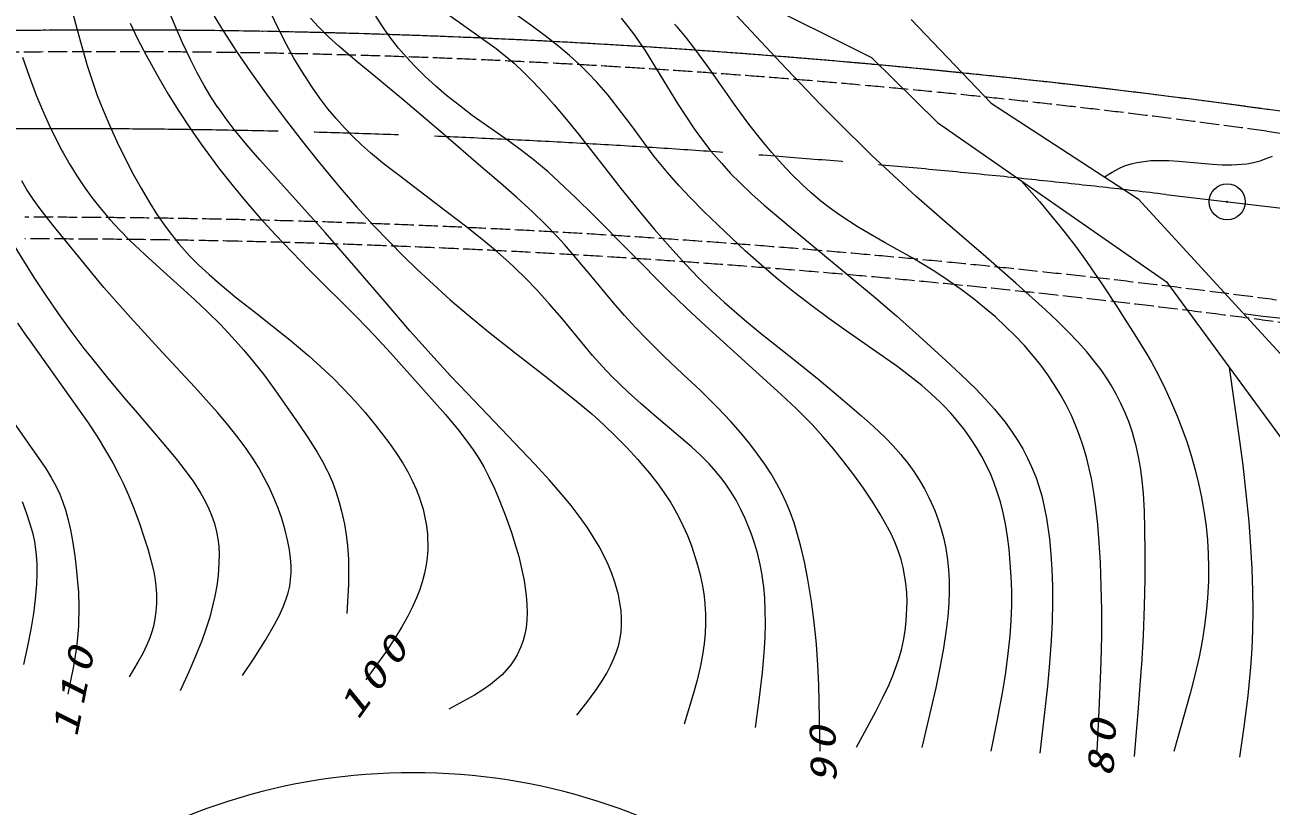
# Model space of a CAD drawing. Units: millimetres, scale not verified. Extents: x -141270 to 498730, y -17600 to 342400.
# Drawn here: x -60135 to -8345, y 236120 to 268576 of the extents above; entities that cross this region are included whole.
import ezdxf

# ---------------------------------------------------------------- set-up
doc = ezdxf.new("R2010")
doc.units = ezdxf.units.MM
doc.header["$LTSCALE"] = 1000
for name, pattern in [('CHAIN', [18.5, 12, -1.5, 3.5, -1.5]), ('USER1', [1, 0.8, -0.2]), ('USER2', [5, 4, -1])]:
    doc.linetypes.add(name, pattern=pattern)
for name, color, linetype, lineweight in [('M-BGD', 7, 'Continuous', 13), ('M-BMK-LINE', 2, 'CHAIN', 13), ('M-BMK-SRVR', 3, 'Continuous', 13), ('M-STR-STR2', 171, 'Continuous', 13)]:
    doc.layers.add(name, color=color, linetype=linetype, lineweight=lineweight)
doc.styles.add('ＭＳ ゴシック', font='')
doc.styles.get('ＭＳ ゴシック').set_extended_font_data('MS Gothic')

# ---------------------------------------------------------------- blocks, each defined once
blk = doc.blocks.new('BUHIN8')
at = {"color": 3, "linetype": 'Continuous', "lineweight": 13}
for radius in [750, 22.5]:
    blk.add_circle((0, 0), radius, dxfattribs=at)

msp = doc.modelspace()

# ---------------------------------------------------------------- linework, layer by layer
at = {"layer": 'M-BGD'}
for p, q in [((-31007, 270249), (-24948, 267223)), ((-23304, 268803), (-19972, 265331)), ((-24948, 267223), (-22210, 264519)), ((-19972, 265331), (-13871, 261347)), ((-22210, 264519), (-12696, 257909)), ((-13871, 261347), (-6053, 252839)), ((-12696, 257909), (-7421, 250731))]:
    msp.add_line(p, q, dxfattribs=at)
at = {"layer": 'M-BGD', "linetype": 'USER1'}
msp.add_line((-9295, 265174), (-9296, 265164), dxfattribs=at)
at = {"layer": 'M-BGD'}
for points in [[(-58228, 269356), (-57895, 268121), (-57542, 266891), (-57345, 266271), (-57126, 265651), (-56885, 265028), (-56613, 264384), (-56319, 263738), (-55984, 263055), (-55630, 262379), (-55307, 261789), (-54961, 261201), (-54661, 260727), (-54345, 260266), (-54047, 259866), (-53735, 259480), (-53618, 259344), (-53276, 258970), (-52919, 258610), (-52483, 258202), (-52024, 257801), (-51328, 257228), (-50610, 256664), (-49858, 256079), (-49127, 255489), (-48401, 254878), (-48341, 254825), (-47834, 254375), (-47342, 253910), (-46877, 253444), (-46420, 252957), (-45990, 252469), (-45573, 251967), (-45009, 251230), (-44717, 250810), (-44436, 250370), (-44226, 250006), (-44029, 249624), (-43876, 249287), (-43738, 248932), (-43690, 248789), (-43589, 248451), (-43508, 248107), (-43448, 247770), (-43408, 247421), (-43393, 246777), (-43416, 246455), (-43459, 246137), (-43525, 245804), (-43612, 245475), (-43726, 245123), (-43861, 244774), (-44031, 244393), (-44225, 244008), (-44474, 243564), (-44749, 243116), (-45154, 242507), (-45586, 241893), (-45966, 241367)], [(-37195, 239903), (-36787, 240420), (-36395, 240949), (-36166, 241289), (-35955, 241640), (-35795, 241941), (-35654, 242250), (-35547, 242531), (-35459, 242816), (-35396, 243097), (-35358, 243364), (-35339, 243643), (-35339, 243944), (-35360, 244246), (-35404, 244567), (-35468, 244895), (-35614, 245424), (-35742, 245787), (-35892, 246151), (-36073, 246532), (-36271, 246903), (-36512, 247308), (-36769, 247703), (-37096, 248161), (-37438, 248608), (-37722, 248959), (-38330, 249656), (-38947, 250333), (-41754, 253270), (-42454, 254002), (-43145, 254753), (-44119, 255853), (-45084, 256972), (-46362, 258467), (-47662, 259957), (-47895, 260217), (-50376, 262978), (-50912, 263597), (-51432, 264229), (-51778, 264679), (-52108, 265140), (-52113, 265149), (-52402, 265591), (-52679, 266053), (-52974, 266586), (-53257, 267139), (-53582, 267828), (-53895, 268536), (-54304, 269520)], [(-19980, 238404), (-19729, 239651), (-19498, 240901), (-19374, 241671), (-19270, 242453), (-19194, 243188), (-19150, 243815), (-19126, 244453), (-19123, 245053), (-19140, 245663), (-19228, 246792), (-19296, 247321), (-19384, 247847), (-19481, 248309), (-19597, 248765), (-19723, 249177), (-19867, 249582), (-19995, 249896), (-20168, 250269), (-20364, 250642), (-20583, 251015), (-20819, 251378), (-21078, 251737), (-21358, 252093), (-21661, 252443), (-21977, 252780), (-22098, 252900), (-22471, 253251), (-22863, 253593), (-23352, 253988), (-23854, 254368), (-26003, 255871), (-26720, 256375), (-27430, 256899), (-28134, 257445), (-28825, 258005), (-29517, 258593), (-30196, 259195), (-31343, 260276), (-31919, 260830), (-32480, 261399), (-32958, 261909), (-33427, 262441), (-33980, 263113), (-34930, 264394), (-35892, 265657), (-36383, 266217), (-36724, 266577), (-37086, 266930), (-37507, 267309), (-37949, 267682), (-38516, 268127), (-39106, 268565), (-40221, 269354)], [(-52274, 268936), (-51898, 268334), (-51335, 267472), (-50755, 266623), (-50137, 265752), (-49409, 264773), (-48659, 263799), (-47960, 262923), (-47240, 262053), (-47033, 261809), (-46348, 261025), (-45642, 260246), (-45017, 259585), (-44377, 258939), (-43845, 258425), (-43157, 257785), (-42456, 257160), (-41673, 256491), (-40870, 255831), (-39762, 254957), (-38521, 253995), (-37293, 253018), (-36574, 252412), (-36078, 251963), (-35589, 251493), (-35120, 251014), (-34665, 250520), (-34532, 250370), (-34177, 249949), (-33837, 249515), (-33563, 249134), (-33304, 248741), (-33190, 248552), (-32982, 248176), (-32788, 247781), (-32604, 247359), (-32438, 246929), (-32211, 246231), (-32092, 245786), (-31993, 245336), (-31926, 244943), (-31879, 244547), (-31875, 244497), (-31853, 244108), (-31851, 243718), (-31871, 243297), (-31911, 242868), (-31975, 242410), (-32061, 241945), (-32071, 241896), (-32197, 241352), (-32343, 240813), (-32742, 239519)], [(-29778, 239379), (-29623, 240516), (-29487, 241667), (-29414, 242484), (-29377, 243104), (-29359, 243725), (-29364, 244246), (-29389, 244765), (-29429, 245223), (-29492, 245688), (-29498, 245728), (-29578, 246159), (-29678, 246587), (-29795, 247000), (-29935, 247417), (-30197, 248066), (-30378, 248446), (-30582, 248826), (-30789, 249168), (-31011, 249499), (-31159, 249699), (-31424, 250024), (-31704, 250335), (-32060, 250698), (-32432, 251047), (-33978, 252361), (-34529, 252827), (-35071, 253312), (-35746, 253972), (-36150, 254400), (-36540, 254841), (-37826, 256389), (-38335, 256981), (-38866, 257567), (-39315, 258036), (-39785, 258498), (-40019, 258716), (-40494, 259140), (-40991, 259557), (-41774, 260176), (-42578, 260785), (-42681, 260863), (-44583, 262318), (-45185, 262782), (-45774, 263262), (-46149, 263593), (-46511, 263938), (-46858, 264297), (-47205, 264686), (-47544, 265095), (-47879, 265534), (-48198, 265984), (-48633, 266658), (-48954, 267200), (-49262, 267761), (-49594, 268410), (-49913, 269076)], [(-27091, 238398), (-27106, 239769), (-27140, 241147), (-27180, 241994), (-27240, 242838), (-27266, 243126), (-27348, 243870), (-27451, 244622), (-27617, 245621), (-27742, 246263), (-27888, 246911), (-28020, 247405), (-28171, 247893), (-28318, 248306), (-28484, 248711), (-28492, 248729), (-28679, 249126), (-28884, 249513), (-29122, 249918), (-29383, 250321), (-29685, 250748), (-30010, 251172), (-30396, 251639), (-30797, 252094), (-31338, 252669), (-32062, 253383), (-32804, 254085), (-33566, 254804), (-34318, 255544), (-34752, 255996), (-35219, 256503), (-35678, 257032), (-36688, 258249), (-37712, 259451), (-38035, 259804), (-38530, 260311), (-39039, 260804), (-39694, 261406), (-40371, 262000), (-41187, 262693), (-42750, 264053), (-44329, 265399), (-45564, 266414), (-46328, 267045), (-47086, 267696), (-47513, 268088), (-47934, 268501), (-48270, 268858)], [(-25573, 238566), (-24771, 240047), (-24488, 240600), (-24219, 241172), (-24048, 241577), (-23892, 241999), (-23815, 242237), (-23711, 242612), (-23625, 243003), (-23558, 243399), (-23511, 243797), (-23476, 244612), (-23488, 244993), (-23521, 245382), (-23630, 246030), (-23721, 246367), (-23831, 246698), (-23974, 247060), (-24140, 247425), (-24351, 247836), (-24586, 248247), (-24895, 248745), (-25283, 249324), (-25686, 249888), (-26097, 250430), (-26529, 250966), (-26969, 251480), (-27424, 251980), (-27486, 252045), (-28083, 252639), (-28701, 253224), (-31866, 256085), (-32642, 256806), (-33404, 257541), (-36523, 260681), (-37224, 261380), (-37939, 262064), (-38391, 262471), (-38856, 262862), (-38957, 262944), (-39492, 263358), (-40040, 263758), (-41544, 264820), (-42079, 265223), (-42609, 265648), (-43056, 266031), (-43498, 266437), (-43932, 266866), (-44274, 267231), (-44608, 267617), (-44901, 267984), (-45183, 268372), (-45552, 268941)], [(-42523, 268991), (-40551, 267593), (-40173, 267296), (-39808, 266984), (-39412, 266617), (-39023, 266229), (-38572, 265747), (-38136, 265251), (-37624, 264652), (-37126, 264040), (-36132, 262764), (-35370, 261786), (-34586, 260813), (-33970, 260078), (-33338, 259356), (-33211, 259215), (-32678, 258634), (-32123, 258060), (-31603, 257549), (-31062, 257046), (-30869, 256873), (-30235, 256326), (-29581, 255787), (-28117, 254628), (-27126, 253825), (-26147, 253006), (-25364, 252334), (-24872, 251895), (-24386, 251433), (-24051, 251089), (-23731, 250731), (-23698, 250693), (-23437, 250364), (-23192, 250023), (-22964, 249669), (-22752, 249305), (-22563, 248940), (-22388, 248557), (-22322, 248399), (-22179, 248013), (-22054, 247621), (-21950, 247223), (-21865, 246821), (-21791, 246347), (-21749, 245930), (-21727, 245502), (-21724, 245033), (-21741, 244552), (-21784, 244002), (-21847, 243443), (-21960, 242677), (-22106, 241858), (-22273, 241035), (-22853, 238549)], [(-35356, 268860), (-35074, 268518), (-34801, 268154), (-34347, 267485), (-33012, 265316), (-32674, 264783), (-32321, 264261), (-31979, 263792), (-31622, 263336), (-31176, 262813), (-30806, 262409), (-30413, 262011), (-29920, 261543), (-29406, 261083), (-28373, 260209), (-24868, 257306), (-23918, 256484), (-22972, 255639), (-21864, 254636), (-21234, 254051), (-20617, 253451), (-20222, 253041), (-19842, 252617), (-19395, 252066), (-19130, 251700), (-18882, 251321), (-18667, 250958), (-18465, 250577), (-18295, 250214), (-18140, 249834), (-18126, 249796), (-17994, 249409), (-17878, 249007), (-17770, 248550), (-17681, 248088), (-17559, 247226), (-17497, 246589), (-17455, 245952), (-17430, 245264), (-17426, 244566), (-17442, 243788), (-17479, 243000), (-17547, 242051), (-17634, 241102), (-17959, 238315)], [(-14021, 238181), (-13865, 240024), (-13728, 241877), (-13721, 241986), (-13653, 243201), (-13604, 244427), (-13579, 245545), (-13574, 246675), (-13587, 247627), (-13610, 248369), (-13653, 249111), (-13703, 249649), (-13773, 250184), (-13852, 250637), (-13951, 251086), (-13988, 251231), (-14108, 251644), (-14247, 252052), (-14406, 252453), (-14583, 252847), (-14779, 253231), (-14992, 253605), (-15156, 253868), (-15410, 254239), (-15680, 254598), (-16003, 254991), (-16349, 255380), (-16792, 255843), (-17250, 256292), (-17726, 256738), (-18955, 257844), (-20198, 258934), (-20896, 259542), (-21996, 260486), (-23089, 261451), (-24026, 262304), (-24950, 263172), (-25202, 263413), (-26142, 264336), (-27068, 265274), (-28740, 267018), (-30768, 269185)], [(-55757, 268643), (-55436, 267977), (-55096, 267319), (-54601, 266425), (-54175, 265701), (-53732, 264988), (-53282, 264303), (-52811, 263621), (-52087, 262641), (-51536, 261944), (-50968, 261259), (-50354, 260549), (-49724, 259852), (-48340, 258412), (-46308, 256401), (-45616, 255681), (-44940, 254948), (-43219, 253021), (-42661, 252389), (-42119, 251744), (-41806, 251342), (-41503, 250921), (-41290, 250595), (-41064, 250209), (-40851, 249803), (-40619, 249315), (-40406, 248818), (-40129, 248107), (-39913, 247485), (-39713, 246846), (-39611, 246490), (-39491, 245996), (-39391, 245498), (-39300, 244873), (-39272, 244513), (-39264, 244151), (-39276, 243851), (-39310, 243542), (-39362, 243256), (-39431, 242994), (-39520, 242739), (-39673, 242406), (-39797, 242194), (-39943, 241987), (-40116, 241777), (-40306, 241580), (-40533, 241375), (-40783, 241176), (-41108, 240948), (-41449, 240733), (-42514, 240146)], [(-15579, 238398), (-15486, 240084), (-15414, 241770), (-15404, 242119), (-15383, 243188), (-15383, 244267), (-15402, 245247), (-15441, 246236), (-15491, 247066), (-15551, 247814), (-15631, 248560), (-15712, 249144), (-15814, 249725), (-16016, 250612), (-16151, 251070), (-16305, 251523), (-16472, 251950), (-16660, 252379), (-16673, 252406), (-16879, 252818), (-17108, 253230), (-17359, 253640), (-17628, 254040), (-17919, 254436), (-18231, 254828), (-18599, 255252), (-18977, 255654), (-19376, 256048), (-19803, 256442), (-20251, 256827), (-20727, 257210), (-21224, 257583), (-21766, 257963), (-22320, 258327), (-23239, 258885), (-24382, 259522), (-25506, 260172), (-26261, 260667), (-26658, 260952), (-27052, 261258), (-27456, 261600), (-27848, 261958), (-28264, 262366), (-28666, 262789), (-29094, 263271), (-29515, 263774), (-30044, 264450), (-30641, 265269), (-31221, 266099), (-31750, 266852), (-32293, 267590), (-32656, 268051), (-33033, 268499), (-33132, 268610)], [(-60233, 267232), (-59959, 266447), (-59662, 265659), (-59404, 265030), (-59128, 264408), (-58867, 263868), (-58588, 263337), (-58545, 263259), (-58273, 262780), (-57977, 262302), (-57676, 261852), (-57353, 261405), (-57026, 260987), (-56678, 260575), (-56591, 260477), (-56192, 260045), (-55771, 259620), (-55156, 259035), (-54519, 258458), (-53082, 257166), (-52544, 256656), (-52013, 256125), (-51518, 255601), (-51039, 255065), (-50632, 254584), (-50218, 254061), (-49814, 253518), (-48778, 252034), (-48376, 251436), (-47992, 250827), (-47768, 250437), (-47558, 250030), (-47519, 249949), (-47358, 249574), (-47215, 249191), (-47084, 248782), (-46973, 248367), (-46857, 247830), (-46785, 247386), (-46730, 246930), (-46692, 246373), (-46682, 245855), (-46692, 245327), (-46758, 244121)], [(-15269, 262259), (-14952, 262455), (-14618, 262636), (-14390, 262735), (-14163, 262809), (-13920, 262867), (-13342, 262939), (-12974, 262950), (-12597, 262941), (-12192, 262913), (-10786, 262786), (-10379, 262763), (-9972, 262760), (-9354, 262811), (-9081, 262861), (-8801, 262934), (-8546, 263020), (-8287, 263130)], [(-51089, 241542), (-50606, 242270), (-50133, 243020), (-49763, 243663), (-49573, 244030), (-49401, 244404), (-49289, 244692), (-49196, 244985), (-49132, 245264), (-49092, 245528), (-49072, 245805), (-49071, 246104), (-49091, 246415), (-49137, 246767), (-49202, 247118), (-49329, 247633), (-49462, 248070), (-49613, 248499), (-49786, 248927), (-49976, 249346), (-50188, 249763), (-50418, 250170), (-50626, 250509), (-50945, 250974), (-51279, 251425), (-51695, 251950), (-52133, 252470), (-53080, 253526), (-54422, 254963), (-55750, 256414), (-56858, 257671), (-58409, 259561), (-58961, 260238), (-59502, 260935), (-59793, 261341), (-60067, 261757), (-60270, 262099)], [(-18711, 262087), (-17976, 261242), (-17257, 260384), (-16958, 260009), (-16480, 259381), (-16018, 258741), (-15385, 257817), (-14762, 256874), (-14522, 256505), (-14008, 255706), (-13511, 254898), (-13320, 254569), (-13027, 254024), (-12746, 253460), (-12480, 252878), (-12232, 252288), (-11852, 251265), (-11666, 250684), (-11496, 250089), (-11357, 249527), (-11234, 248950), (-11217, 248862), (-11122, 248299), (-11047, 247733), (-10992, 247165), (-10957, 246595), (-10942, 246034), (-10948, 245464), (-10984, 244756), (-11037, 244180), (-11110, 243607), (-11214, 242968), (-11339, 242321), (-11509, 241560), (-11701, 240792), (-12386, 238382)], [(-60697, 259576), (-59759, 258085), (-59265, 257332), (-58749, 256582), (-58223, 255851), (-57680, 255133), (-57372, 254740), (-56707, 253915), (-56027, 253102), (-55557, 252557), (-54665, 251520), (-53780, 250459), (-53761, 250436), (-53432, 250011), (-53119, 249574), (-52823, 249110), (-52647, 248793), (-52489, 248468), (-52366, 248171), (-52259, 247858), (-52170, 247519), (-52118, 247224), (-52083, 246917), (-52067, 246576), (-52071, 246225), (-52109, 245703), (-52165, 245275), (-52241, 244842), (-52456, 243969), (-52611, 243475), (-52786, 242987), (-53041, 242347), (-53320, 241704), (-53680, 240910)], [(-9497, 256587), (-8692, 256479), (-7877, 256389)], [(-60447, 256190), (-60080, 255652), (-59993, 255529), (-57511, 252045), (-57137, 251476), (-56781, 250896), (-56483, 250375), (-56198, 249836), (-56052, 249540), (-55826, 249041), (-55616, 248524), (-55388, 247906), (-55176, 247270), (-55031, 246802), (-54899, 246332), (-54784, 245848), (-54738, 245603), (-54694, 245268), (-54671, 244930), (-54668, 244850), (-54671, 244531), (-54694, 244201), (-54734, 243904), (-54796, 243602), (-54850, 243401), (-54947, 243110), (-55067, 242816), (-55240, 242458), (-55437, 242098), (-55797, 241492)], [(-9649, 238148), (-9464, 239417), (-9299, 240695), (-9182, 241886), (-9131, 242651), (-9101, 243417), (-9090, 244243), (-9099, 245069), (-9129, 245976), (-9181, 246893), (-9261, 247930), (-9362, 248978), (-9511, 250286), (-9683, 251604), (-10074, 254341)], [(-61161, 252863), (-59268, 250145), (-59045, 249777), (-58835, 249392), (-58685, 249077), (-58556, 248754), (-58445, 248423), (-58333, 248018), (-58238, 247598), (-58151, 247135), (-58060, 246523), (-57987, 245899), (-57957, 245582), (-57915, 245005), (-57893, 244417), (-57909, 243591), (-57948, 243104), (-58008, 242619), (-58118, 241937), (-58250, 241248), (-58346, 240776)], [(-60249, 248779), (-60078, 248320), (-59925, 247854), (-59825, 247489), (-59742, 247111), (-59706, 246895), (-59663, 246540), (-59641, 246182), (-59636, 245762), (-59652, 245342), (-59706, 244722), (-59782, 244126), (-59879, 243534), (-60028, 242769), (-60199, 241999)]]:
    msp.add_lwpolyline(points, dxfattribs=at)
for start in [82.26746, 82.12051]:
    msp.add_arc((-56508, -82536), 350900, start, 90.97101, dxfattribs=at)
at = {"layer": 'M-BMK-LINE'}
msp.add_line((-12719, 261531), (-684, 260098), dxfattribs=at)
msp.add_arc((-58822, -125735), 390000, 83.21103, 95.61362, dxfattribs=at)
at = {"layer": 'M-STR-STR2', "linetype": 'USER1'}
msp.add_line((33849, 259203), (-9295, 265174), dxfattribs=at)
at = {"layer": 'M-STR-STR2', "linetype": 'USER2'}
msp.add_line((-8527, 264159), (33726, 258312), dxfattribs=at)
at = {"layer": 'M-STR-STR2', "linetype": 'USER1'}
for centre, radius, start, end in [((-56508, -82536), 350900, 82.12051, 90.97101), ((-56508, -82536), 350000, 82.12051, 90.97101), ((-60135, -134414), 395000, 80.83719, 90), ((-60135, -134414), 394100, 80.83719, 90)]:
    msp.add_arc(centre, radius, start, end, dxfattribs=at)
at = {"layer": 'M-STR-STR2'}
msp.add_arc((-44008, 212164), 25343, 20.4217, 159.5782, dxfattribs=at)

# ---------------------------------------------------------------- block references
at = {"layer": 'M-BMK-SRVR'}
msp.add_blockref('BUHIN8', (-10167, 261227), dxfattribs=at)

# ---------------------------------------------------------------- texts
at = {"layer": 'M-BGD', "char_height": 1100, "attachment_point": 7, "style": 'ＭＳ ゴシック'}
for s, insert, rotation in [('\\T1.33;\\W1.35;\\Q15;100', (-46284, 239648), 54.2), ('\\T1.33;\\W1.35;\\Q15;110', (-57954, 238949), 78.5), ('\\T1.33;\\W1.35;\\Q15;80', (-14888, 237323), 86.8), ('\\T1.33;\\W1.35;\\Q15;90', (-26373, 237090), 91.6)]:
    msp.add_mtext(s, dxfattribs=dict(at, insert=insert, rotation=rotation))

doc.saveas('drawing.dxf')
